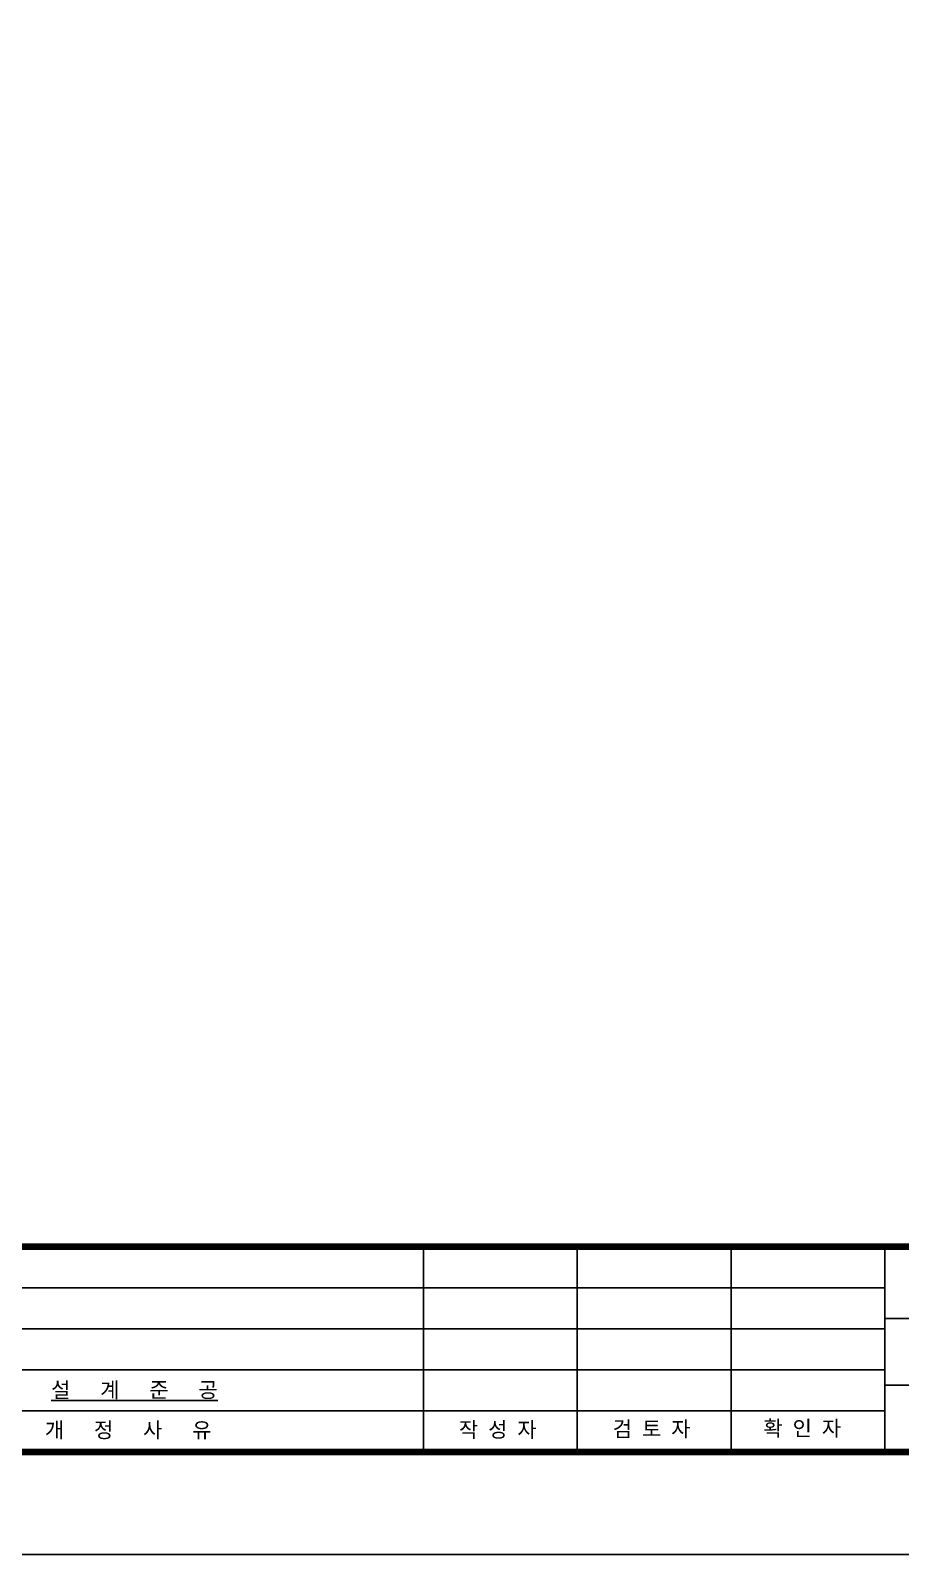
# Model space of a CAD drawing. Header units: millimetres. Extents: x 0 to 1079, y 0 to 594.
# Drawn here: x 444.3 to 614, y 0 to 297 of the extents above; entities that cross this region are included whole.
import ezdxf
from ezdxf.enums import TextEntityAlignment as Align

# ---------------------------------------------------------------- set-up
doc = ezdxf.new("R2010")
doc.units = ezdxf.units.MM
doc.layers.add('A-ANNO-TTLB', color=7, linetype='Continuous')
doc.styles.add('TTLB-BIG', font='Gulim.TTF', dxfattribs={"height": 3})
doc.styles.add('굴림체', font='GulimChe.TTF', dxfattribs={"height": 3})

# ---------------------------------------------------------------- blocks, each defined once
blk = doc.blocks.new('W')
at = {"layer": 'A-ANNO-TTLB'}
for p, q in [((521, 20), (521, 60)), ((551, 20), (551, 60)), ((581, 20), (581, 60)), ((611, 20), (611, 60)), ((350, 52), (611, 52)), ((611, 46), (821, 46)), ((350, 44), (611, 44)), ((350, 36), (611, 36)), ((821, 33), (611, 33)), ((350, 28), (611, 28)), ((0, 0), (841, 0))]:
    blk.add_line(p, q, dxfattribs=at)
at = {"layer": 'A-ANNO-TTLB', "const_width": 1.3}
blk.add_lwpolyline([(40, 574), (821, 574), (821, 20), (40, 20)], close=True, dxfattribs=at)
blk.add_lwpolyline([(40, 60), (821.3, 60)], dxfattribs=at)
at = {"layer": 'A-ANNO-TTLB', "style": '굴림체'}
for s, p in [('개   정   사   유', (447.14, 22.77)), ('작 성 자', (527.9, 22.86)), ('검 토 자', (557.9, 22.99)), ('확 인 자', (587.28, 23.11))]:
    blk.add_text(s, height=3, dxfattribs=at).set_placement(p)
blk.add_attdef('도면번호', text='', height=5, rotation=180, dxfattribs=at).set_placement((89.79, 569.42), align=Align.CENTER)
for tag, p in [('관련참조도면', (789.02, 63.68)), ('시공공구', (666.05, 51.24)), ('도면명칭', (770.99, 51.49)), ('축척', (666.08, 38.38)), ('도면번호', (771, 38.45)), ('페이지', (666.76, 25.37)), ('CAD파일명', (771.64, 25.6))]:
    blk.add_attdef(tag, text='', height=3, dxfattribs=at).set_placement(p, align=Align.CENTER)
at = {"layer": 'A-ANNO-TTLB'}
for tag, style, flags, p in [('설계회사', 'TTLB-BIG', 1, (214.37, 54.92)), ('개정4-날짜', '굴림체', 8, (385.08, 55.7)), ('개정4-작성자', '굴림체', 8, (522.81, 55.45)), ('개정4-검토자', '굴림체', 8, (552.58, 55.34)), ('개정4-확인자', '굴림체', 8, (583.19, 55.21)), ('개정3-날짜', '굴림체', 8, (385.08, 48.45)), ('개정3-작성자', '굴림체', 8, (522.81, 47.94)), ('개정3-검토자', '굴림체', 8, (552.58, 47.94)), ('개정3-확인자', '굴림체', 8, (583.19, 47.94)), ('개정2-날짜', '굴림체', 8, (385.08, 40.45)), ('개정2-작성자', '굴림체', 8, (522.81, 39.94)), ('개정2-검토자', '굴림체', 8, (552.58, 39.94)), ('개정2-확인자', '굴림체', 8, (583.19, 39.94)), ('개정1-날짜', '굴림체', 8, (385.08, 32.45)), ('개정1-작성자', '굴림체', 8, (522.81, 31.94)), ('개정1-검토자', '굴림체', 8, (552.58, 31.94)), ('개정1-확인자', '굴림체', 8, (583.19, 31.94))]:
    blk.add_attdef(tag, text='', height=3, dxfattribs=dict(at, style=style, flags=flags)).set_placement(p, align=Align.MIDDLE_LEFT)
at = {"layer": 'A-ANNO-TTLB', "style": '굴림체'}
for tag, p in [('설계회사', (214.37, 54.92)), ('설계감리', (214.37, 45.16)), ('설계건명', (76.1, 34.87)), ('시공회사', (214.37, 35.04)), ('시공건명', (76.1, 25.06)), ('시공감리', (214.37, 25.28))]:
    blk.add_attdef(tag, text='', height=3, dxfattribs=at).set_placement(p, align=Align.MIDDLE_LEFT)
at = {"layer": 'A-ANNO-TTLB', "style": '굴림체', "flags": 8}
for tag, p in [('개정4-번호', (364.55, 55.73)), ('개정4-개정사유', (464.61, 55.5)), ('개정3-번호', (364.55, 48.36)), ('개정3-개정사유', (464.61, 48.12)), ('개정2-번호', (364.55, 40.36)), ('개정2-개정사유', (464.61, 40.12)), ('개정1-번호', (364.55, 32.36)), ('개정1-개정사유', (464.61, 32.12))]:
    blk.add_attdef(tag, text='', height=3, dxfattribs=at).set_placement(p, align=Align.MIDDLE)

msp = doc.modelspace()

# ---------------------------------------------------------------- block references
ref = msp.add_blockref('W', (0, 0))
ref.add_attrib('개정1-개정사유', '%%U설   계   준   공', dxfattribs={"layer": 'A-ANNO-TTLB', "height": 3, "style": '굴림체'}).set_placement((464.61, 32.12), align=Align.MIDDLE)

doc.saveas('drawing.dxf')
